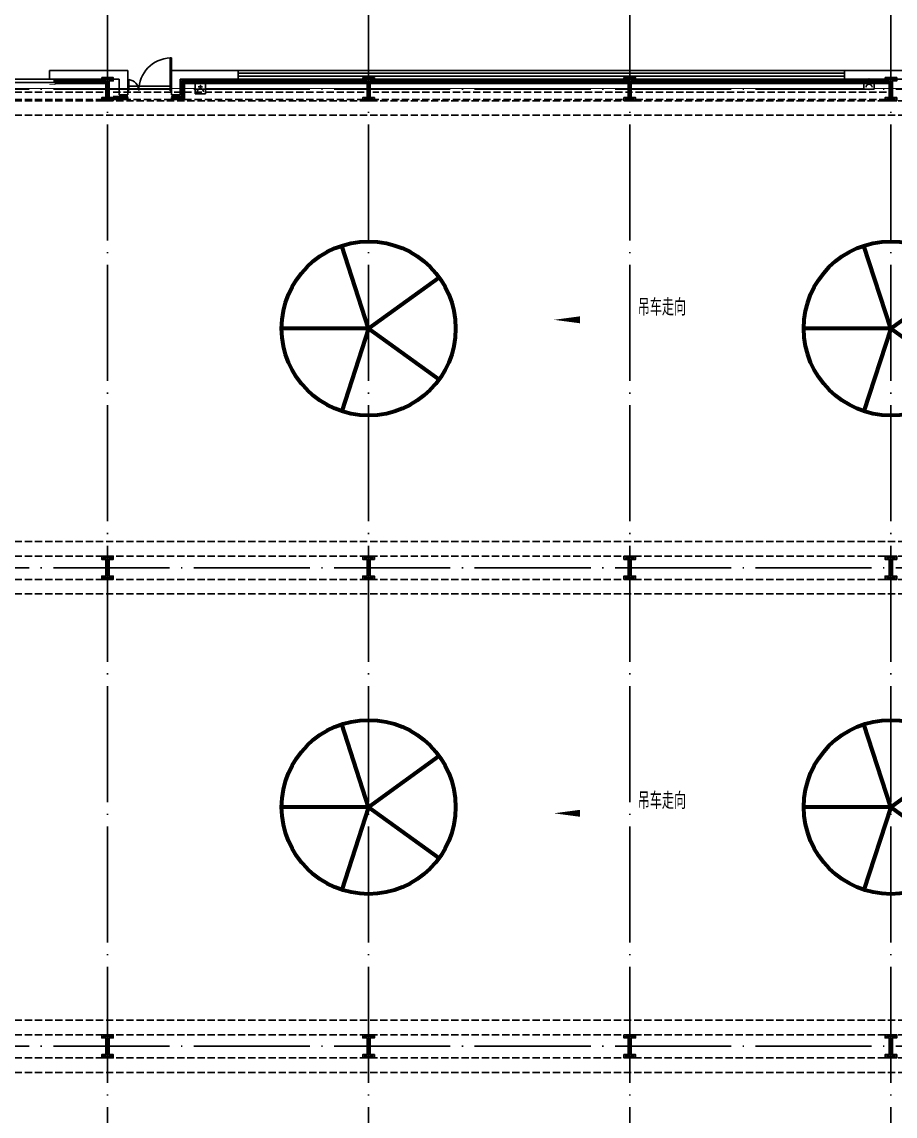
# Model space of a CAD drawing. Extents: x -1396510 to 1250330, y -1892470 to 1623980.
# Drawn here: x 525165 to 555262, y -752037 to -714309 of the extents above; entities that cross this region are included whole.
import ezdxf
from ezdxf.enums import TextEntityAlignment as Align

# ---------------------------------------------------------------- set-up
doc = ezdxf.new("R2010")
doc.units = 0
doc.header["$LTSCALE"] = 1000
doc.header["$MEASUREMENT"] = 0
for name, pattern in [('10平面$0$DASH', [0.35, 0.25, -0.1]), ('DASH', [0.35, 0.25, -0.1]), ('DOTE', [2.42, 2, -0.2, 0.02, -0.2])]:
    doc.linetypes.add(name, pattern=pattern)
for name, color, linetype in [('10平面$0$WINDOW', 4, 'Continuous'), ('A-AXIS-DOTE', 14, 'DOTE'), ('A-HATCH-2', 251, 'Continuous'), ('A-HRAIL', 173, 'Continuous'), ('A-LIN-V', 9, 'Continuous'), ('A-SFCE', 30, 'Continuous'), ('A-WINDOW', 140, 'Continuous'), ('AS-COLN', 6, 'Continuous'), ('AS-WALL', 40, 'Continuous'), ('EQUIP-消防', 3, 'Continuous'), ('WIRE-照明', 1, 'Continuous'), ('建-窗', 4, 'Continuous'), ('建-箭头', 3, 'Continuous')]:
    doc.layers.add(name, color=color, linetype=linetype)
doc.layers.add('A-云线2', color=3, linetype='Continuous', plot=False)
doc.styles.add('A-STANDARD', font='SIMPLEX', dxfattribs={"bigfont": 'GBCBIG'})
doc.styles.get("Standard").update_dxf_attribs({"font": 'gbenor.shx', "bigfont": 'gbcbig.shx'})

# ---------------------------------------------------------------- blocks, each defined once
blk = doc.blocks.new('WINDOW2DLIB$DYNSTYLE$00000005')
at = {"color": 0}
for points in [[(-0.5, 0.5), (-0.5, -0.5)], [(-0.5, 0.5), (0.5, 0.5)], [(0.5, -0.5), (0.5, 0.5)], [(0.5, 0.1667), (-0.5, 0.1667)], [(0.5, -0.1667), (-0.5, -0.1667)], [(-0.5, -0.5), (0.5, -0.5)]]:
    blk.add_lwpolyline(points, dxfattribs=at)
blk = doc.blocks.new('10平面$0$$DorLib2D$00000126')
at = {"color": 0, "linetype": 'Continuous'}
for p, q in [((-0.532, 0.5), (-0.532, 0.9)), ((0.532, 0.9), (0.532, 0.5))]:
    blk.add_line(p, q, dxfattribs=at)
at = {"color": 0, "linetype": '10平面$0$DASH'}
for p, q in [((-0.532, 0.9), (0.532, 0.9)), ((-0.532, 0.5), (0.532, 0.5))]:
    blk.add_line(p, q, dxfattribs=at)
blk = doc.blocks.new('DOOR2DLIB$SYSLIB$00000123')
at = {"color": 0}
for p, q in [((0.475, -0.001), (0.475, 0.752)), ((0.475, 0.752), (0.5, 0.752)), ((0.5, -0.001), (0.5, 0.752)), ((-0.5, 0), (-0.5, 0.252)), ((-0.475, 0.252), (-0.5, 0.252)), ((-0.475, 0), (-0.475, 0.252)), ((-0.475, 0), (-0.5, 0)), ((0.475, -0.001), (0.5, -0.001))]:
    blk.add_line(p, q, dxfattribs=at)
for centre, radius, start, end in [((0.505, -0.002), 0.755, 92.2493, 179.7238), ((-0.501, 0.003), 0.251, 359.7899, 84.0974)]:
    blk.add_arc(centre, radius, start, end, dxfattribs=at)
blk = doc.blocks.new('42343243')
at = {"layer": '10平面$0$WINDOW'}
blk.add_line((-252654, 1222620), (-254154, 1222620), dxfattribs=at)
at = {"layer": 'AS-WALL'}
for p, q in [((-254154, 1223170), (-256854, 1223170)), ((-256854, 1222870), (-256854, 1223170)), ((-254154, 1222620), (-254154, 1223170)), ((-250354, 1223170), (-252654, 1223170)), ((-252654, 1222620), (-252654, 1223170)), ((-250354, 1222870), (-250354, 1223170)), ((-227154, 1223170), (-229454, 1223170)), ((-229454, 1223170), (-229454, 1222870)), ((-254454, 1222870), (-256854, 1222870)), ((-254454, 1222320), (-254454, 1222870)), ((-252354, 1222870), (-250354, 1222870)), ((-252354, 1222320), (-252354, 1222870)), ((-229454, 1222870), (-227454, 1222870)), ((-254154, 1222320), (-254154, 1222620)), ((-252654, 1222620), (-252654, 1222320)), ((-254454, 1222320), (-254154, 1222320)), ((-252654, 1222320), (-252354, 1222320))]:
    blk.add_line(p, q, dxfattribs=at)
at = {"layer": '10平面$0$WINDOW', "zscale": 300}
for name, p, xscale, yscale, rotation in [('DOOR2DLIB$SYSLIB$00000123', (-253404, 1222470), -1500, -1500, 179.9999999999555), ('10平面$0$$DorLib2D$00000126', (-259354, 1223020), 5000, 300, 179.9999999999992)]:
    blk.add_blockref(name, p, dxfattribs=dict(at, xscale=xscale, yscale=yscale, rotation=rotation))
at = {"layer": '建-窗', "xscale": -20900, "yscale": -300, "zscale": 300, "rotation": 359.9999999994902}
blk.add_blockref('WINDOW2DLIB$DYNSTYLE$00000005', (-239904, 1223020), dxfattribs=at)
blk = doc.blocks.new('nt66')
at = {"layer": 'A-HATCH-2', "color": 8}
blk.add_lwpolyline([(-195840, 766870), (-195440, 766870), (-195440, 766758), (-195586, 766758), (-195586, 766182), (-195440, 766182), (-195440, 766070), (-195840, 766070), (-195840, 766182), (-195694, 766182), (-195694, 766758), (-195840, 766758)], close=True, dxfattribs=at)
at = {"layer": 'AS-COLN'}
blk.add_lwpolyline([(-195790, 766820), (-195490, 766820), (-195490, 766808), (-195636, 766808), (-195636, 766132), (-195490, 766132), (-195490, 766120), (-195790, 766120), (-195790, 766132), (-195644, 766132), (-195644, 766808), (-195790, 766808)], close=True, dxfattribs=at)
blk = doc.blocks.new('33333')
for p in [(-59214, -43900), (-50214, -43900), (-41214, -43900), (-32214, -43900), (-59214, -60400), (-50214, -60400), (-41214, -60400), (-32214, -60400), (-59214, -76900), (-50214, -76900), (-41214, -76900), (-32214, -76900)]:
    blk.add_blockref('nt66', p)
blk = doc.blocks.new('w42343')
at = {"layer": 'A-HATCH-2', "color": 8, "linetype": 'DASH'}
for p, q in [((-263654, 722170), (-128354, 722170)), ((-263654, 721670), (-128354, 721670)), ((-263654, 706970), (-128354, 706970)), ((-263654, 706470), (-128354, 706470)), ((-263654, 705670), (-128354, 705670)), ((-263654, 705170), (-128354, 705170)), ((-263654, 690470), (-128354, 690470)), ((-263654, 689970), (-128354, 689970)), ((-263654, 689170), (-128354, 689170)), ((-263654, 688670), (-128354, 688670))]:
    blk.add_line(p, q, dxfattribs=at)
blk = doc.blocks.new('w4324324')
at = {"layer": 'A-HATCH-2', "color": 0, "lineweight": 60}
for q in [(-1694760, 686605), (-1697614, 684532), (-1691907, 684532), (-1696524, 681178), (-1692997, 681178)]:
    blk.add_line((-1694760, 683605), q, dxfattribs=at)
blk.add_circle((-1694760, 683605), 3000, dxfattribs=at)
blk = doc.blocks.new('ner546')
at = {"layer": 'A-LIN-V', "color": 8}
for p in [(614780, 43256), (631280, 43256), (614780, 25256), (631280, 25256)]:
    blk.add_blockref('w4324324', p, dxfattribs=at)
blk = doc.blocks.new('3333')
at = {"layer": 'A-SFCE', "const_width": 20}
blk.add_lwpolyline([(-227064, 766320), (-227064, 766510), (-227244, 766510), (-227244, 766320)], dxfattribs=at)
blk = doc.blocks.new('99平面图例外参$0$$LinePat$圆环')
for points in [[(0, 150), (300, 150)], [(0, 0), (300, 0)], [(0, -150), (300, -150)]]:
    blk.add_lwpolyline(points)
at = {"color": 0}
blk.add_circle((150, 0), 150, dxfattribs=at)
blk = doc.blocks.new('世赫2#厂房一层0821')
at = {"layer": 'A-AXIS-DOTE', "color": 8, "ltscale": 2}
for p, q in [((30300, -87498.9), (30300, 6300)), ((39300, -87498.9), (39300, 6300)), ((48300, -87498.9), (48300, 6300)), ((57300, -87498.9), (57300, 6300)), ((163114.2, 0), (-11095.8, 0)), ((163114.2, -16500), (-11095.8, -16500)), ((163114.2, -33000), (-11095.8, -33000))]:
    blk.add_line(p, q, dxfattribs=at)
at = {"layer": 'A-SFCE', "linetype": 'DASH'}
for p, q in [((30150, -100), (21550, -100)), ((30150, -350), (21550, -350)), ((57150, -100), (39450, -100)), ((57150, -350), (39450, -350))]:
    blk.add_line(p, q, dxfattribs=at)
at = {"layer": 'A-SFCE', "color": 2, "linetype": 'DASH'}
for p, q in [((39150, -100), (30450, -100)), ((39150, -350), (30450, -350))]:
    blk.add_line(p, q, dxfattribs=at)
at = {"layer": '建-箭头', "color": 8}
for points in [[(52587.2, -7951.1, 0, 0, 0), (45687.2, -7951.1, 0, 240, 0), (46587.2, -7951.1, 0, 0, 0)], [(52587.2, -24966.1, 0, 0, 0), (45687.2, -24966.1, 0, 240, 0), (46587.2, -24966.1, 0, 0, 0)]]:
    blk.add_lwpolyline(points, format="xyseb", dxfattribs=at)
at = {"layer": 'A-HRAIL', "yscale": 0.3333333333111111, "zscale": 0.3333333333111111}
for p, xscale, rotation in [((28592.5, 244), -0.344473774357088, 359.999999999795), ((28695.9, 244), -0.344473774357088, 359.999999999795), ((28799.2, 244), -0.344473774357088, 359.999999999795), ((28902.6, 244), -0.344473774357088, 359.999999999795), ((29005.9, 244), -0.344473774357088, 359.999999999795), ((29109.2, 244), -0.344473774357088, 359.999999999795), ((29212.6, 244), -0.344473774357088, 359.999999999795), ((29315.9, 244), -0.344473774357088, 359.999999999795), ((29419.3, 244), -0.344473774357088, 359.999999999795), ((29522.6, 244), -0.344473774357088, 359.999999999795), ((29625.9, 244), -0.344473774357088, 359.999999999795), ((29729.3, 244), -0.344473774357088, 359.999999999795), ((29832.6, 244), -0.344473774357088, 359.999999999795), ((29936, 244), -0.344473774357088, 359.999999999795), ((30039.3, 244), -0.344473774357088, 359.999999999795), ((30142.7, 244), -0.344473774357088, 359.999999999795), ((30246, 244), -0.344473774357088, 359.999999999795), ((32900, 191.7), -0.3611111226889233, 270), ((32850, 244), 0.338412741900589, 2.033568827363012e-10), ((32900, 83.3), -0.3611111226889233, 270), ((32900, -25), -0.3611111226889233, 270), ((32951.5, 244), 0.338412741900589, 2.033568827363012e-10), ((33053, 244), 0.338412741900589, 2.033568827363012e-10), ((33154.6, 244), 0.338412741900589, 2.033568827363012e-10), ((33256.1, 244), 0.338412741900589, 2.033568827363012e-10), ((33357.6, 244), 0.338412741900589, 2.033568827363012e-10), ((33459.1, 244), 0.338412741900589, 2.033568827363012e-10), ((33560.7, 244), 0.338412741900589, 2.033568827363012e-10), ((33662.2, 244), 0.338412741900589, 2.033568827363012e-10), ((33763.7, 244), 0.338412741900589, 2.033568827363012e-10), ((33865.2, 244), 0.338412741900589, 2.033568827363012e-10), ((33966.8, 244), 0.338412741900589, 2.033568827363012e-10), ((34068.3, 244), 0.338412741900589, 2.033568827363012e-10), ((34169.8, 244), 0.338412741900589, 2.033568827363012e-10), ((34271.3, 244), 0.338412741900589, 2.033568827363012e-10), ((34372.9, 244), 0.338412741900589, 2.033568827363012e-10), ((34474.4, 244), 0.338412741900589, 2.033568827363012e-10), ((34575.9, 244), 0.338412741900589, 2.033568827363012e-10), ((34677.4, 244), 0.338412741900589, 2.033568827363012e-10), ((34779, 244), 0.338412741900589, 2.033568827363012e-10), ((34880.5, 244), 0.338412741900589, 2.033568827363012e-10), ((34982, 244), 0.338412741900589, 2.033568827363012e-10), ((35083.5, 244), 0.338412741900589, 2.033568827363012e-10), ((35185, 244), 0.338412741900589, 2.033568827363012e-10), ((35286.6, 244), 0.338412741900589, 2.033568827363012e-10), ((35388.1, 244), 0.338412741900589, 2.033568827363012e-10), ((35489.6, 244), 0.338412741900589, 2.033568827363012e-10), ((35591.1, 244), 0.338412741900589, 2.033568827363012e-10), ((35692.7, 244), 0.338412741900589, 2.033568827363012e-10), ((35794.2, 244), 0.338412741900589, 2.033568827363012e-10), ((35895.7, 244), 0.338412741900589, 2.033568827363012e-10), ((35997.2, 244), 0.338412741900589, 2.033568827363012e-10), ((36098.8, 244), 0.338412741900589, 2.033568827363012e-10), ((36200.3, 244), 0.338412741900589, 2.033568827363012e-10), ((36301.8, 244), 0.338412741900589, 2.033568827363012e-10), ((36403.3, 244), 0.338412741900589, 2.033568827363012e-10), ((36504.9, 244), 0.338412741900589, 2.033568827363012e-10), ((36606.4, 244), 0.338412741900589, 2.033568827363012e-10), ((36707.9, 244), 0.338412741900589, 2.033568827363012e-10), ((36809.4, 244), 0.338412741900589, 2.033568827363012e-10), ((36911, 244), 0.338412741900589, 2.033568827363012e-10), ((37012.5, 244), 0.338412741900589, 2.033568827363012e-10), ((37114, 244), 0.338412741900589, 2.033568827363012e-10), ((37215.5, 244), 0.338412741900589, 2.033568827363012e-10), ((37317, 244), 0.338412741900589, 2.033568827363012e-10), ((37418.6, 244), 0.338412741900589, 2.033568827363012e-10), ((37520.1, 244), 0.338412741900589, 2.033568827363012e-10), ((37621.6, 244), 0.338412741900589, 2.033568827363012e-10), ((37723.1, 244), 0.338412741900589, 2.033568827363012e-10), ((37824.7, 244), 0.338412741900589, 2.033568827363012e-10), ((37926.2, 244), 0.338412741900589, 2.033568827363012e-10), ((38027.7, 244), 0.338412741900589, 2.033568827363012e-10), ((38129.2, 244), 0.338412741900589, 2.033568827363012e-10), ((38230.8, 244), 0.338412741900589, 2.033568827363012e-10), ((38332.3, 244), 0.338412741900589, 2.033568827363012e-10), ((38433.8, 244), 0.338412741900589, 2.033568827363012e-10), ((38535.3, 244), 0.338412741900589, 2.033568827363012e-10), ((38636.9, 244), 0.338412741900589, 2.033568827363012e-10), ((38738.4, 244), 0.338412741900589, 2.033568827363012e-10), ((38839.9, 244), 0.338412741900589, 2.033568827363012e-10), ((38941.4, 244), 0.338412741900589, 2.033568827363012e-10), ((39043, 244), 0.338412741900589, 2.033568827363012e-10), ((39144.5, 244), 0.338412741900589, 2.033568827363012e-10), ((39354, 244), 0.3368181817957273, 2.032837260091426e-10), ((39455, 244), 0.3368181817957273, 2.032837260091426e-10), ((39556.1, 244), 0.3368181817957273, 2.032837260091426e-10), ((39657.1, 244), 0.3368181817957273, 2.032837260091426e-10), ((39758.2, 244), 0.3368181817957273, 2.032837260091426e-10), ((39859.2, 244), 0.3368181817957273, 2.032837260091426e-10), ((39960.3, 244), 0.3368181817957273, 2.032837260091426e-10), ((40061.3, 244), 0.3368181817957273, 2.032837260091426e-10), ((40162.4, 244), 0.3368181817957273, 2.032837260091426e-10), ((40263.4, 244), 0.3368181817957273, 2.032837260091426e-10), ((40364.5, 244), 0.3368181817957273, 2.032837260091426e-10), ((40465.5, 244), 0.3368181817957273, 2.032837260091426e-10), ((40566.5, 244), 0.3368181817957273, 2.032837260091426e-10), ((40667.6, 244), 0.3368181817957273, 2.032837260091426e-10), ((40768.6, 244), 0.3368181817957273, 2.032837260091426e-10), ((40869.7, 244), 0.3368181817957273, 2.032837260091426e-10), ((40970.7, 244), 0.3368181817957273, 2.032837260091426e-10), ((41071.8, 244), 0.3368181817957273, 2.032837260091426e-10), ((41172.8, 244), 0.3368181817957273, 2.032837260091426e-10), ((41273.9, 244), 0.3368181817957273, 2.032837260091426e-10), ((41374.9, 244), 0.3368181817957273, 2.032837260091426e-10), ((41476, 244), 0.3368181817957273, 2.032837260091426e-10), ((41577, 244), 0.3368181817957273, 2.032837260091426e-10), ((41678, 244), 0.3368181817957273, 2.032837260091426e-10), ((41779.1, 244), 0.3368181817957273, 2.032837260091426e-10), ((41880.1, 244), 0.3368181817957273, 2.032837260091426e-10), ((41981.2, 244), 0.3368181817957273, 2.032837260091426e-10), ((42082.2, 244), 0.3368181817957273, 2.032837260091426e-10), ((42183.3, 244), 0.3368181817957273, 2.032837260091426e-10), ((42284.3, 244), 0.3368181817957273, 2.032837260091426e-10), ((42385.4, 244), 0.3368181817957273, 2.032837260091426e-10), ((42486.4, 244), 0.3368181817957273, 2.032837260091426e-10), ((42587.5, 244), 0.3368181817957273, 2.032837260091426e-10), ((42688.5, 244), 0.3368181817957273, 2.032837260091426e-10), ((42789.5, 244), 0.3368181817957273, 2.032837260091426e-10), ((42890.6, 244), 0.3368181817957273, 2.032837260091426e-10), ((42991.6, 244), 0.3368181817957273, 2.032837260091426e-10), ((43092.7, 244), 0.3368181817957273, 2.032837260091426e-10), ((43193.7, 244), 0.3368181817957273, 2.032837260091426e-10), ((43294.8, 244), 0.3368181817957273, 2.032837260091426e-10), ((43395.8, 244), 0.3368181817957273, 2.032837260091426e-10), ((43496.9, 244), 0.3368181817957273, 2.032837260091426e-10), ((43597.9, 244), 0.3368181817957273, 2.032837260091426e-10), ((43699, 244), 0.3368181817957273, 2.032837260091426e-10), ((43800, 244), 0.3368181817957273, 2.032837260091426e-10), ((43901, 244), 0.3368181817957273, 2.032837260091426e-10), ((44002.1, 244), 0.3368181817957273, 2.032837260091426e-10), ((44103.1, 244), 0.3368181817957273, 2.032837260091426e-10), ((44204.2, 244), 0.3368181817957273, 2.032837260091426e-10), ((44305.2, 244), 0.3368181817957273, 2.032837260091426e-10), ((44406.3, 244), 0.3368181817957273, 2.032837260091426e-10), ((44507.3, 244), 0.3368181817957273, 2.032837260091426e-10), ((44608.4, 244), 0.3368181817957273, 2.032837260091426e-10), ((44709.4, 244), 0.3368181817957273, 2.032837260091426e-10), ((44810.5, 244), 0.3368181817957273, 2.032837260091426e-10), ((44911.5, 244), 0.3368181817957273, 2.032837260091426e-10), ((45012.5, 244), 0.3368181817957273, 2.032837260091426e-10), ((45113.6, 244), 0.3368181817957273, 2.032837260091426e-10), ((45214.6, 244), 0.3368181817957273, 2.032837260091426e-10), ((45315.7, 244), 0.3368181817957273, 2.032837260091426e-10), ((45416.7, 244), 0.3368181817957273, 2.032837260091426e-10), ((45517.8, 244), 0.3368181817957273, 2.032837260091426e-10), ((45618.8, 244), 0.3368181817957273, 2.032837260091426e-10), ((45719.9, 244), 0.3368181817957273, 2.032837260091426e-10), ((45820.9, 244), 0.3368181817957273, 2.032837260091426e-10), ((45922, 244), 0.3368181817957273, 2.032837260091426e-10), ((46023, 244), 0.3368181817957273, 2.032837260091426e-10), ((46124, 244), 0.3368181817957273, 2.032837260091426e-10), ((46225.1, 244), 0.3368181817957273, 2.032837260091426e-10), ((46326.1, 244), 0.3368181817957273, 2.032837260091426e-10), ((46427.2, 244), 0.3368181817957273, 2.032837260091426e-10), ((46528.2, 244), 0.3368181817957273, 2.032837260091426e-10), ((46629.3, 244), 0.3368181817957273, 2.032837260091426e-10), ((46730.3, 244), 0.3368181817957273, 2.032837260091426e-10), ((46831.4, 244), 0.3368181817957273, 2.032837260091426e-10), ((46932.4, 244), 0.3368181817957273, 2.032837260091426e-10), ((47033.5, 244), 0.3368181817957273, 2.032837260091426e-10), ((47134.5, 244), 0.3368181817957273, 2.032837260091426e-10), ((47235.5, 244), 0.3368181817957273, 2.032837260091426e-10), ((47336.6, 244), 0.3368181817957273, 2.032837260091426e-10), ((47437.6, 244), 0.3368181817957273, 2.032837260091426e-10), ((47538.7, 244), 0.3368181817957273, 2.032837260091426e-10), ((47639.7, 244), 0.3368181817957273, 2.032837260091426e-10), ((47740.8, 244), 0.3368181817957273, 2.032837260091426e-10), ((47841.8, 244), 0.3368181817957273, 2.032837260091426e-10), ((47942.9, 244), 0.3368181817957273, 2.032837260091426e-10), ((48043.9, 244), 0.3368181817957273, 2.032837260091426e-10), ((48145, 244), 0.3368181817957273, 2.032837260091426e-10), ((48354, 244), 0.3368181817957239, 2.040338504593629e-10), ((48455, 244), 0.3368181817957239, 2.040338504593629e-10), ((48556.1, 244), 0.3368181817957239, 2.040338504593629e-10), ((48657.1, 244), 0.3368181817957239, 2.040338504593629e-10), ((48758.2, 244), 0.3368181817957239, 2.040338504593629e-10), ((48859.2, 244), 0.3368181817957239, 2.040338504593629e-10), ((48960.3, 244), 0.3368181817957239, 2.040338504593629e-10), ((49061.3, 244), 0.3368181817957239, 2.040338504593629e-10), ((49162.4, 244), 0.3368181817957239, 2.040338504593629e-10), ((49263.4, 244), 0.3368181817957239, 2.040338504593629e-10), ((49364.5, 244), 0.3368181817957239, 2.040338504593629e-10), ((49465.5, 244), 0.3368181817957239, 2.040338504593629e-10), ((49566.5, 244), 0.3368181817957239, 2.040338504593629e-10), ((49667.6, 244), 0.3368181817957239, 2.040338504593629e-10), ((49768.6, 244), 0.3368181817957239, 2.040338504593629e-10), ((49869.7, 244), 0.3368181817957239, 2.040338504593629e-10), ((49970.7, 244), 0.3368181817957239, 2.040338504593629e-10), ((50071.8, 244), 0.3368181817957239, 2.040338504593629e-10), ((50172.8, 244), 0.3368181817957239, 2.040338504593629e-10), ((50273.9, 244), 0.3368181817957239, 2.040338504593629e-10), ((50374.9, 244), 0.3368181817957239, 2.040338504593629e-10), ((50476, 244), 0.3368181817957239, 2.040338504593629e-10), ((50577, 244), 0.3368181817957239, 2.040338504593629e-10), ((50678, 244), 0.3368181817957239, 2.040338504593629e-10), ((50779.1, 244), 0.3368181817957239, 2.040338504593629e-10), ((50880.1, 244), 0.3368181817957239, 2.040338504593629e-10), ((50981.2, 244), 0.3368181817957239, 2.040338504593629e-10), ((51082.2, 244), 0.3368181817957239, 2.040338504593629e-10), ((51183.3, 244), 0.3368181817957239, 2.040338504593629e-10), ((51284.3, 244), 0.3368181817957239, 2.040338504593629e-10), ((51385.4, 244), 0.3368181817957239, 2.040338504593629e-10), ((51486.4, 244), 0.3368181817957239, 2.040338504593629e-10), ((51587.5, 244), 0.3368181817957239, 2.040338504593629e-10), ((51688.5, 244), 0.3368181817957239, 2.040338504593629e-10), ((51789.5, 244), 0.3368181817957239, 2.040338504593629e-10), ((51890.6, 244), 0.3368181817957239, 2.040338504593629e-10), ((51991.6, 244), 0.3368181817957239, 2.040338504593629e-10), ((52092.7, 244), 0.3368181817957239, 2.040338504593629e-10), ((52193.7, 244), 0.3368181817957239, 2.040338504593629e-10), ((52294.8, 244), 0.3368181817957239, 2.040338504593629e-10), ((52395.8, 244), 0.3368181817957239, 2.040338504593629e-10), ((52496.9, 244), 0.3368181817957239, 2.040338504593629e-10), ((52597.9, 244), 0.3368181817957239, 2.040338504593629e-10), ((52699, 244), 0.3368181817957239, 2.040338504593629e-10), ((52800, 244), 0.3368181817957239, 2.040338504593629e-10), ((52901, 244), 0.3368181817957239, 2.040338504593629e-10), ((53002.1, 244), 0.3368181817957239, 2.040338504593629e-10), ((53103.1, 244), 0.3368181817957239, 2.040338504593629e-10), ((53204.2, 244), 0.3368181817957239, 2.040338504593629e-10), ((53305.2, 244), 0.3368181817957239, 2.040338504593629e-10), ((53406.3, 244), 0.3368181817957239, 2.040338504593629e-10), ((53507.3, 244), 0.3368181817957239, 2.040338504593629e-10), ((53608.4, 244), 0.3368181817957239, 2.040338504593629e-10), ((53709.4, 244), 0.3368181817957239, 2.040338504593629e-10), ((53810.5, 244), 0.3368181817957239, 2.040338504593629e-10), ((53911.5, 244), 0.3368181817957239, 2.040338504593629e-10), ((54012.5, 244), 0.3368181817957239, 2.040338504593629e-10), ((54113.6, 244), 0.3368181817957239, 2.040338504593629e-10), ((54214.6, 244), 0.3368181817957239, 2.040338504593629e-10), ((54315.7, 244), 0.3368181817957239, 2.040338504593629e-10), ((54416.7, 244), 0.3368181817957239, 2.040338504593629e-10), ((54517.8, 244), 0.3368181817957239, 2.040338504593629e-10), ((54618.8, 244), 0.3368181817957239, 2.040338504593629e-10), ((54719.9, 244), 0.3368181817957239, 2.040338504593629e-10), ((54820.9, 244), 0.3368181817957239, 2.040338504593629e-10), ((54922, 244), 0.3368181817957239, 2.040338504593629e-10), ((55023, 244), 0.3368181817957239, 2.040338504593629e-10), ((55124, 244), 0.3368181817957239, 2.040338504593629e-10), ((55225.1, 244), 0.3368181817957239, 2.040338504593629e-10), ((55326.1, 244), 0.3368181817957239, 2.040338504593629e-10), ((55427.2, 244), 0.3368181817957239, 2.040338504593629e-10), ((55528.2, 244), 0.3368181817957239, 2.040338504593629e-10), ((55629.3, 244), 0.3368181817957239, 2.040338504593629e-10), ((55730.3, 244), 0.3368181817957239, 2.040338504593629e-10), ((55831.4, 244), 0.3368181817957239, 2.040338504593629e-10), ((55932.4, 244), 0.3368181817957239, 2.040338504593629e-10), ((56033.5, 244), 0.3368181817957239, 2.040338504593629e-10), ((56134.5, 244), 0.3368181817957239, 2.040338504593629e-10), ((56235.5, 244), 0.3368181817957239, 2.040338504593629e-10), ((56336.6, 244), 0.3368181817957239, 2.040338504593629e-10), ((56437.6, 244), 0.3368181817957239, 2.040338504593629e-10), ((56538.7, 244), 0.3368181817957239, 2.040338504593629e-10), ((56639.7, 244), 0.3368181817957239, 2.040338504593629e-10), ((56740.8, 244), 0.3368181817957239, 2.040338504593629e-10), ((56841.8, 244), 0.3368181817957239, 2.040338504593629e-10), ((56942.9, 244), 0.3368181817957239, 2.040338504593629e-10), ((57043.9, 244), 0.3368181817957239, 2.040338504593629e-10), ((57145, 244), 0.3368181817957239, 2.040338504593629e-10), ((32900, -133.3), -0.3611111226889233, 270), ((32900, -241.7), -0.3611111226889233, 270), ((32900, -350), -0.3611111226889233, 270)]:
    blk.add_blockref('99平面图例外参$0$$LinePat$圆环', p, dxfattribs=dict(at, xscale=xscale, rotation=rotation))
for p, xscale in [((30600, -300), -0.3333327848855343), ((30700, -300), -0.3333327848855343), ((30800, -300), -0.3333327848855343), ((30900, -300), -0.3333327848855343), ((31000, -300), -0.3333327848855343), ((32612.5, -300), -0.3749999998826196), ((32725, -300), -0.3749999998826196), ((32837.5, -300), -0.3749999998826196), ((32950, -300), -0.3749999998826196)]:
    blk.add_blockref('99平面图例外参$0$$LinePat$圆环', p, dxfattribs=dict(at, xscale=xscale))
at = {"layer": 'A-LIN-V', "color": 8, "rotation": 90.00000000000001}
blk.add_blockref('ner546', (766160.7, 1055230), dxfattribs=at)
at = {"layer": 'A-SFCE', "xscale": -1, "rotation": 270}
blk.add_blockref('3333', (-738020.8, 227404.2), dxfattribs=at)
at = {"layer": 'A-WINDOW'}
for name, p in [('42343243', (285154.2, -1222520)), ('33333', (285154.2, -722570)), ('w42343', (285154.2, -722570))]:
    blk.add_blockref(name, p, dxfattribs=at)
at = {"layer": '建-箭头', "color": 7, "style": 'A-STANDARD'}
for p in [(48574.8, -7804.2), (48574.8, -24819.2)]:
    blk.add_text('吊车走向', height=578.72, dxfattribs=at).set_placement(p)
blk = doc.blocks.new('$equip$00002656')
for p, q in [((-0.5, 1), (-0.5, 0)), ((0.5, 1), (-0.5, 1)), ((-0.5, 0), (0.5, 0)), ((-0.22, 0.33), (0.22, 0.33)), ((0, 0.5), (0, 0.15)), ((0.5, 0), (0.5, 1))]:
    blk.add_line(p, q)
at = {"const_width": 0.0571}
blk.add_lwpolyline([(-0.5, 1), (0.5, 1), (0.5, 0), (-0.5, 0), (-0.5, 1), (0.5, 1)], dxfattribs=at)
blk.add_arc((0, 0.8), 0.3, 180, 0)
for p in [(-0.5, 0.5), (0, 1), (0, 0), (0.5, 0.5)]:
    blk.add_point(p)
at = {"color": 7, "flags": 1}
for tag, height, p in [('A', 0.00002, (0, 0)), ('B', 0.4, (0.76, 0.29))]:
    blk.add_attdef(tag, text='', height=height, dxfattribs=at).set_placement(p, align=Align.MIDDLE_CENTER)

msp = doc.modelspace()

# ---------------------------------------------------------------- linework, layer by layer
at = {"layer": 'WIRE-照明', "linetype": 'Continuous', "const_width": 35}
for points in [[(531142.3, -716611), (520449.6, -716611)], [(554189.6, -716611), (531492.3, -716611)], [(573690.8, -716611), (554539.6, -716611)]]:
    msp.add_lwpolyline(points, dxfattribs=at)

# ---------------------------------------------------------------- block references
at = {"layer": 'A-云线2'}
msp.add_blockref('世赫2#厂房一层0821', (497815.8, -716630), dxfattribs=at)
at = {"layer": 'EQUIP-消防', "xscale": 350, "yscale": 350, "zscale": 350, "rotation": 180}
for p in [(531317.3, -716436), (554364.6, -716280)]:
    msp.add_blockref('$equip$00002656', p, dxfattribs=at)

doc.saveas('drawing.dxf')
